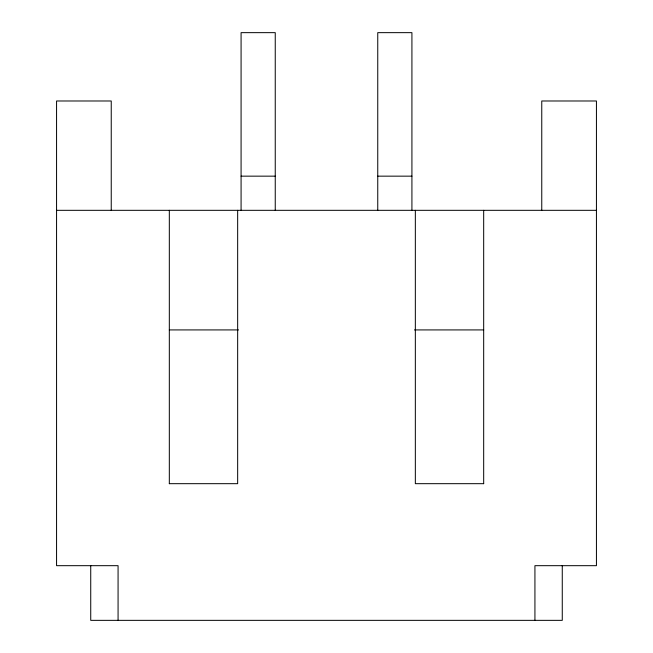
<?xml version="1.0" encoding="UTF-8"?>
<svg xmlns="http://www.w3.org/2000/svg" width="653" height="653" viewBox="0 0 653 653"><rect width="100%" height="100%" fill="white"/><g stroke="black" fill="none" stroke-linecap="round" stroke-linejoin="round"><path stroke-width="0.98" d="M241.079 176.155L275.248 176.155M377.752 176.155L411.921 176.155M56.566 210.323L596.434 210.323M169.323 329.92L238.5 329.92M414.5 329.92L483.677 329.92M169.323 483.677L237.659 483.677L237.659 210.323M483.677 483.677L415.341 483.677L415.341 210.323M562.266 565.474L562.266 620.35L90.734 620.35L90.734 565.474M541.761 210.323L541.761 100.986L596.434 100.986L596.434 565.678L534.929 565.678L534.929 620.35M483.677 210.323L483.677 483.693M411.921 210.323L411.921 32.65L377.752 32.65L377.752 210.323M275.248 210.323L275.248 32.65L241.079 32.65L241.079 210.323M169.323 210.323L169.323 483.693M118.071 620.35L118.071 565.678L56.566 565.678L56.566 100.986L111.239 100.986L111.239 210.323"/></g></svg>
